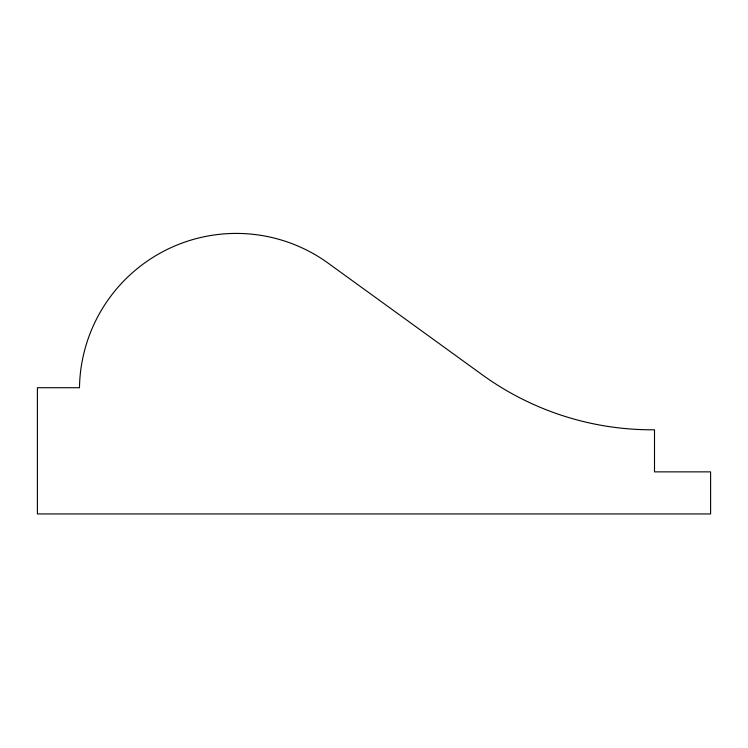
<?xml version="1.0" encoding="UTF-8"?>
<svg xmlns="http://www.w3.org/2000/svg" width="748" height="748" viewBox="0 0 748 748"><rect width="100%" height="100%" fill="white"/><g stroke="black" fill="none" stroke-linecap="round" stroke-linejoin="round"><path stroke-width="1.12" d="M79.475 387.716L37.4 387.716L37.4 513.941L710.6 513.941L710.6 471.866L654.5 471.866L654.5 429.791A289.448 289.448 0 0 1 481.619 374.318L329.793 264.353A156.818 156.818 0 0 0 79.475 387.716"/></g></svg>
